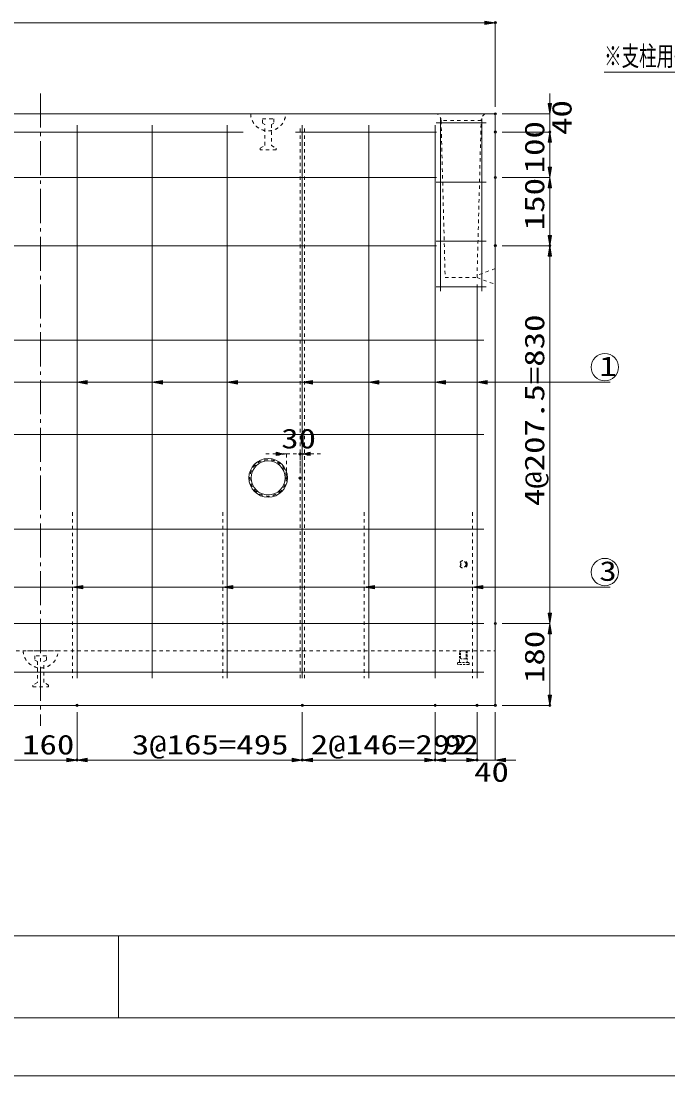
# Model space of a CAD drawing. Units: millimetres, scale not verified. Extents: x 0 to 6300, y 0 to 4455.
# Drawn here: x 1728 to 3150, y 0 to 2318 of the extents above; entities that cross this region are included whole.
import ezdxf
from ezdxf.enums import TextEntityAlignment as Align

# ---------------------------------------------------------------- set-up
doc = ezdxf.new("R2010")
doc.units = ezdxf.units.MM
doc.header["$LTSCALE"] = 10
doc.header["$PDMODE"] = 32
doc.header["$PDSIZE"] = 5
for name, pattern in [('USER1', [1.5, 0.75, -0.75]), ('USER2', [10.5, 7.5, -1.125, 0.75, -1.125]), ('USER3', [0.75, 0.5, -0.25])]:
    doc.linetypes.add(name, pattern=pattern)
for name, color, linetype, lineweight in [('0_11', 7, 'USER1', 13), ('Defpoints_3', 7, 'Continuous', 13), ('S-1', 2, 'USER1', 13), ('S-2', 3, 'Continuous', 13), ('S-4', 4, 'USER3', 13), ('S-Dim', 1, 'Continuous', 13), ('TTL-FRAM', 3, 'Continuous', 13), ('TTL-LINE', 2, 'Continuous', 13), ('鉄筋径', 253, 'USER1', 13)]:
    doc.layers.add(name, color=color, linetype=linetype, lineweight=lineweight)
doc.styles.add('ＭＳ ゴシック', font='')
doc.styles.get('ＭＳ ゴシック').set_extended_font_data('MS Gothic')

# ---------------------------------------------------------------- blocks, each defined once
blk = doc.blocks.new('A$Cb643a5cb')
at = {"color": 2, "linetype": 'USER1', "lineweight": 13}
blk.add_line((77, 79), (0, 79), dxfattribs=at)
at = {"color": 4, "linetype": 'USER1', "lineweight": 13}
for p, q in [((51, 68), (26, 68)), ((26, 68), (26, 58.5)), ((26, 58.5), (31.5, 55.5)), ((31.5, 55.5), (31.5, 9.6)), ((45.5, 55.5), (51, 58.5)), ((45.5, 9.6), (45.5, 55.5)), ((51, 58.5), (51, 68)), ((31.5, 9.6), (21, 3.2)), ((21, 3.2), (21, 0)), ((21, 0), (56, 0)), ((56, 3.2), (45.5, 9.6)), ((56, 0), (56, 3.2))]:
    blk.add_line(p, q, dxfattribs=at)
at = {"color": 2, "linetype": 'USER1', "lineweight": 13}
blk.add_arc((38.5, 80), 38.5, 181.5077, 358.4923, dxfattribs=at)

msp = doc.modelspace()

# ---------------------------------------------------------------- hatches: boundary and pattern name
at = {"layer": 'S-Dim'}
for points in [[(2748, 2317.89), (2748, 2310.39), (2770.5, 2314.14)], [(2886.75, 2136.64), (2894.25, 2136.64), (2890.5, 2114.14)], [(2886.75, 2051.64), (2894.25, 2051.64), (2890.5, 2074.14)], [(2886.75, 2051.64), (2894.25, 2051.64), (2890.5, 2074.14)], [(2886.75, 1996.64), (2894.25, 1996.64), (2890.5, 1974.14)], [(2886.75, 1951.64), (2894.25, 1951.64), (2890.5, 1974.14)], [(2886.75, 1846.64), (2894.25, 1846.64), (2890.5, 1824.14)], [(2886.75, 1801.64), (2894.25, 1801.64), (2890.5, 1824.14)], [(1874, 1520.39), (1874, 1527.89), (1851.5, 1524.14)], [(2039, 1520.39), (2039, 1527.89), (2016.5, 1524.14)], [(2204, 1520.39), (2204, 1527.89), (2181.5, 1524.14)], [(2369, 1520.39), (2369, 1527.89), (2346.5, 1524.14)], [(2515, 1520.39), (2515, 1527.89), (2492.5, 1524.14)], [(2661, 1520.39), (2661, 1527.89), (2638.5, 1524.14)], [(2753, 1520.39), (2753, 1527.89), (2730.5, 1524.14)], [(1864, 1070.39), (1864, 1077.89), (1841.5, 1074.14)], [(2194, 1070.39), (2194, 1077.89), (2171.5, 1074.14)], [(2505, 1070.39), (2505, 1077.89), (2482.5, 1074.14)], [(2743, 1070.39), (2743, 1077.89), (2720.5, 1074.14)], [(2886.75, 1016.64), (2894.25, 1016.64), (2890.5, 994.14)], [(2886.75, 971.64), (2894.25, 971.64), (2890.5, 994.14)], [(2886.75, 836.64), (2894.25, 836.64), (2890.5, 814.14)], [(1829, 697.89), (1829, 690.39), (1851.5, 694.14)], [(1874, 697.89), (1874, 690.39), (1851.5, 694.14)], [(2324, 697.89), (2324, 690.39), (2346.5, 694.14)], [(2369, 697.89), (2369, 690.39), (2346.5, 694.14)], [(2616, 697.89), (2616, 690.39), (2638.5, 694.14)], [(2661, 697.89), (2661, 690.39), (2638.5, 694.14)], [(2708, 697.89), (2708, 690.39), (2730.5, 694.14)], [(2708, 697.89), (2708, 690.39), (2730.5, 694.14)], [(2793, 697.89), (2793, 690.39), (2770.5, 694.14)]]:
    msp.add_hatch(color=256, dxfattribs=at).paths.add_polyline_path(points)
at = {"layer": '鉄筋径'}
for points in [[(2289, 1370.48), (2289, 1362.98), (2311.5, 1366.73)], [(2364, 1370.48), (2364, 1362.98), (2341.5, 1366.73)]]:
    msp.add_hatch(color=256, dxfattribs=at).paths.add_polyline_path(points)

# ---------------------------------------------------------------- linework, layer by layer
at = {"layer": '0_11', "color": 2}
msp.add_line((2233, 2114.14), (2310, 2114.14), dxfattribs=at)
at = {"layer": '0_11', "color": 4}
for p, q in [((2259, 2093.64), (2259, 2103.14)), ((2259, 2103.14), (2284, 2103.14)), ((2264.5, 2090.64), (2259, 2093.64)), ((2264.5, 2044.74), (2264.5, 2090.64)), ((2284, 2093.64), (2278.5, 2090.64)), ((2278.5, 2090.64), (2278.5, 2044.74)), ((2284, 2103.14), (2284, 2093.64)), ((2254, 2038.34), (2264.5, 2044.74)), ((2278.5, 2044.74), (2289, 2038.34)), ((2254, 2035.14), (2254, 2038.34)), ((2289, 2035.14), (2254, 2035.14)), ((2289, 2038.34), (2289, 2035.14))]:
    msp.add_line(p, q, dxfattribs=at)
at = {"layer": '0_11', "linetype": 'Continuous'}
for radius in [42.5, 37.5]:
    msp.add_circle((2271.5, 1314.14), radius, dxfattribs=at)
at = {"layer": '0_11', "color": 2}
msp.add_arc((2271.5, 2115.15), 38.51, 181.50769, 358.49231, dxfattribs=at)
at = {"layer": 'Defpoints_3'}
msp.add_line((0, 0), (6300, 0), dxfattribs=at)
for p in [(2770.5, 2314.14), (2770.5, 2114.14), (2770.5, 2114.14), (2770.5, 2074.14), (2770.5, 2074.14), (2890.5, 2074.14), (2890.5, 2074.14), (2770.5, 1974.14), (2770.5, 1974.14), (2770.5, 1824.14), (2770.5, 1824.14), (2890.5, 1824.14), (2890.5, 1824.14), (2341.5, 1366.73), (2311.5, 1314.14), (2341.5, 1314.14), (2770.5, 994.14), (2770.5, 994.14), (1851.5, 814.14), (1851.5, 814.14), (2346.5, 814.14), (2346.5, 814.14), (2638.5, 814.14), (2638.5, 814.14), (2730.5, 814.14), (2730.5, 814.14), (2770.5, 814.14), (2770.5, 814.14), (2890.5, 814.14), (1851.5, 694.14), (1851.5, 694.14), (2346.5, 694.14), (2638.5, 694.14), (2730.5, 694.14)]:
    msp.add_point(p, dxfattribs=at)
at = {"layer": 'S-1', "linetype": 'Continuous'}
for p, q in [((772.5, 2114.14), (2770.5, 2114.14)), ((2770.5, 2114.14), (2770.5, 814.14)), ((2770.5, 814.14), (772.5, 814.14))]:
    msp.add_line(p, q, dxfattribs=at)
at = {"layer": 'S-1'}
for p, q in [((2748, 2114.14), (2643, 2114.14)), ((2739.5, 2099.14), (2651.5, 2099.14)), ((2651.5, 2099.14), (2660.5, 1754.14)), ((2730.5, 1754.14), (2739.5, 2099.14)), ((2770.5, 1774.14), (2730.63, 1759.14)), ((2770.5, 1739.14), (2770.5, 1774.14)), ((2660.5, 1754.14), (2730.5, 1754.14)), ((2730.63, 1759.14), (2730.63, 1754.14)), ((2730.63, 1754.14), (2770.5, 1739.14)), ((772.5, 934.14), (2770.5, 934.14))]:
    msp.add_line(p, q, dxfattribs=at)
for centre, start, end in [((2631.55, 2097.74), 4.00625, 55.07131), ((2759.45, 2097.74), 124.92869, 175.99375)]:
    msp.add_arc(centre, 20, start, end, dxfattribs=at)
at = {"layer": 'S-2'}
for p, q in [((1851.5, 874.14), (1851.5, 2089.14)), ((2016.5, 874.14), (2016.5, 2089.14)), ((2181.5, 874.14), (2181.5, 2089.14)), ((2346.5, 874.14), (2346.5, 2089.14)), ((2492.5, 874.14), (2492.5, 2089.14)), ((2638.5, 874.14), (2638.5, 2089.14)), ((2640.5, 2094.14), (2750.5, 2094.14)), ((2649.89, 2104.14), (2649.89, 1724.14)), ((2741.11, 2104.14), (2741.11, 1724.14)), ((1326.5, 2074.14), (2216.5, 2074.14)), ((2641.5, 2074.14), (2331.5, 2074.14)), ((901.5, 1974.14), (2641.5, 1974.14)), ((2640.5, 1964.14), (2750.5, 1964.14)), ((2640.5, 1834.14), (2750.5, 1834.14)), ((901.5, 1824.14), (2641.5, 1824.14)), ((2730.5, 874.14), (2730.5, 1739.14)), ((2640.5, 1734.14), (2750.5, 1734.14)), ((797.5, 1616.64), (2745.5, 1616.64)), ((797.5, 1409.14), (2745.5, 1409.14)), ((797.5, 1201.64), (2745.5, 1201.64)), ((797.5, 994.14), (2745.5, 994.14)), ((797.5, 887.17), (2745.5, 887.17))]:
    msp.add_line(p, q, dxfattribs=at)
at = {"layer": 'S-2', "linetype": 'USER1'}
for p, q in [((1841.5, 1238.43), (1841.5, 874.14)), ((2171.5, 1238.43), (2171.5, 874.14)), ((2482.5, 1238.43), (2482.5, 874.14)), ((2720.5, 1238.43), (2720.5, 874.14))]:
    msp.add_line(p, q, dxfattribs=at)
at = {"layer": 'S-4'}
for p, q in [((2692.25, 933.64), (2692.75, 934.14)), ((2692.25, 910.14), (2692.25, 933.64)), ((2692.75, 934.14), (2708.25, 934.14)), ((2694.5, 917.08), (2694.5, 934.14)), ((2706.5, 934.14), (2706.5, 917.08)), ((2708.25, 934.14), (2708.75, 933.64)), ((2708.75, 933.64), (2708.75, 910.14)), ((2687.75, 905.14), (2687.75, 907.14)), ((2688.75, 908.14), (2690.25, 908.14)), ((2712.25, 904.14), (2688.75, 904.14)), ((2710.75, 908.14), (2690.25, 908.14)), ((2695.45, 916.14), (2694.5, 917.08)), ((2705.55, 916.14), (2695.45, 916.14)), ((2706.5, 917.08), (2705.55, 916.14)), ((2710.75, 908.14), (2712.25, 908.14)), ((2713.25, 907.14), (2713.25, 905.14))]:
    msp.add_line(p, q, dxfattribs=at)
at = {"layer": 'S-4', "linetype": 'USER1'}
for radius in [8.25, 6]:
    msp.add_circle((2700.5, 1124.14), radius, dxfattribs=at)
at = {"layer": 'S-4'}
for centre, radius, start, end in [((2688.75, 907.14), 1, 90, 180), ((2688.75, 905.14), 1, 180, 270), ((2690.25, 910.14), 2, 270, 0), ((2710.75, 910.14), 2, 180, 270), ((2712.25, 907.14), 1, 0, 90), ((2712.25, 905.14), 1, 270, 0)]:
    msp.add_arc(centre, radius, start, end, dxfattribs=at)
at = {"layer": 'S-Dim'}
for p, q in [((795, 2314.14), (2748, 2314.14)), ((2770.5, 2129.14), (2770.5, 2314.14)), ((3009.96, 2205.79), (3511.86, 2205.79)), ((2890.5, 2136.64), (2890.5, 2159.14)), ((2785.5, 2114.14), (2890.5, 2114.14)), ((2890.5, 2114.14), (2890.5, 2074.14)), ((2785.5, 2074.14), (2890.5, 2074.14)), ((2785.5, 2074.14), (2890.5, 2074.14)), ((2890.5, 2051.64), (2890.5, 2029.14)), ((2890.5, 1996.64), (2890.5, 2051.64)), ((2785.5, 1974.14), (2890.5, 1974.14)), ((2785.5, 1974.14), (2890.5, 1974.14)), ((2890.5, 1951.64), (2890.5, 1846.64)), ((2785.5, 1824.14), (2890.5, 1824.14)), ((2785.5, 1824.14), (2890.5, 1824.14)), ((2890.5, 1016.64), (2890.5, 1801.64)), ((812.5, 1524.14), (2970.5, 1524.14)), ((2970.5, 1524.14), (2980.5, 1524.14)), ((2980.5, 1524.14), (2991.75, 1524.14)), ((2991.75, 1524.14), (3023.25, 1524.14)), ((822.5, 1074.14), (2970.5, 1074.14)), ((2970.5, 1074.14), (2980.5, 1074.14)), ((2980.5, 1074.14), (2991.75, 1074.14)), ((2991.75, 1074.14), (3023.25, 1074.14)), ((2785.5, 994.14), (2890.5, 994.14)), ((2785.5, 994.14), (2890.5, 994.14)), ((2890.5, 971.64), (2890.5, 836.64)), ((2785.5, 814.14), (2890.5, 814.14)), ((1851.5, 799.14), (1851.5, 694.14)), ((1851.5, 799.14), (1851.5, 694.14)), ((2346.5, 799.14), (2346.5, 694.14)), ((2346.5, 799.14), (2346.5, 694.14)), ((2638.5, 799.14), (2638.5, 694.14)), ((2638.5, 799.14), (2638.5, 694.14)), ((2730.5, 799.14), (2730.5, 694.14)), ((2730.5, 799.14), (2730.5, 694.14)), ((2770.5, 799.14), (2770.5, 694.14)), ((1714, 694.14), (1829, 694.14)), ((2324, 694.14), (1874, 694.14)), ((2616, 694.14), (2369, 694.14)), ((2708, 694.14), (2661, 694.14)), ((2708, 694.14), (2685.5, 694.14)), ((2770.5, 694.14), (2730.5, 694.14)), ((2793, 694.14), (2815.5, 694.14))]:
    msp.add_line(p, q, dxfattribs=at)
at = {"layer": 'S-Dim', "linetype": 'USER2'}
msp.add_line((1771.5, 2159.14), (1771.5, 769.14), dxfattribs=at)
at = {"layer": 'S-Dim'}
for points in [[(2748, 2317.89), (2748, 2310.39), (2770.5, 2314.14)], [(2886.75, 2136.64), (2894.25, 2136.64), (2890.5, 2114.14)], [(2886.75, 2051.64), (2894.25, 2051.64), (2890.5, 2074.14)], [(2886.75, 2051.64), (2894.25, 2051.64), (2890.5, 2074.14)], [(2886.75, 1996.64), (2894.25, 1996.64), (2890.5, 1974.14)], [(2886.75, 1951.64), (2894.25, 1951.64), (2890.5, 1974.14)], [(2886.75, 1846.64), (2894.25, 1846.64), (2890.5, 1824.14)], [(2886.75, 1801.64), (2894.25, 1801.64), (2890.5, 1824.14)], [(1874, 1520.39), (1874, 1527.89), (1851.5, 1524.14)], [(2039, 1520.39), (2039, 1527.89), (2016.5, 1524.14)], [(2204, 1520.39), (2204, 1527.89), (2181.5, 1524.14)], [(2369, 1520.39), (2369, 1527.89), (2346.5, 1524.14)], [(2515, 1520.39), (2515, 1527.89), (2492.5, 1524.14)], [(2661, 1520.39), (2661, 1527.89), (2638.5, 1524.14)], [(2753, 1520.39), (2753, 1527.89), (2730.5, 1524.14)], [(1864, 1070.39), (1864, 1077.89), (1841.5, 1074.14)], [(2194, 1070.39), (2194, 1077.89), (2171.5, 1074.14)], [(2505, 1070.39), (2505, 1077.89), (2482.5, 1074.14)], [(2743, 1070.39), (2743, 1077.89), (2720.5, 1074.14)], [(2886.75, 1016.64), (2894.25, 1016.64), (2890.5, 994.14)], [(2886.75, 971.64), (2894.25, 971.64), (2890.5, 994.14)], [(2886.75, 836.64), (2894.25, 836.64), (2890.5, 814.14)], [(1829, 697.89), (1829, 690.39), (1851.5, 694.14)], [(1874, 697.89), (1874, 690.39), (1851.5, 694.14)], [(2324, 697.89), (2324, 690.39), (2346.5, 694.14)], [(2369, 697.89), (2369, 690.39), (2346.5, 694.14)], [(2616, 697.89), (2616, 690.39), (2638.5, 694.14)], [(2661, 697.89), (2661, 690.39), (2638.5, 694.14)], [(2708, 697.89), (2708, 690.39), (2730.5, 694.14)], [(2708, 697.89), (2708, 690.39), (2730.5, 694.14)], [(2793, 697.89), (2793, 690.39), (2770.5, 694.14)]]:
    msp.add_lwpolyline(points, close=True, dxfattribs=at)
for centre in [(3011.38, 1557.26), (3011.38, 1107.26)]:
    msp.add_circle(centre, 30, dxfattribs=at)
at = {"layer": 'TTL-FRAM'}
for p, q in [((382.5, 307.5), (6007.5, 307.5)), ((1747.5, 127.5), (1642.5, 127.5)), ((2010, 127.5), (1747.5, 127.5)), ((2115, 127.5), (2010, 127.5)), ((2377.5, 127.5), (2115, 127.5)), ((3727.5, 127.5), (2377.5, 127.5))]:
    msp.add_line(p, q, dxfattribs=at)
at = {"layer": 'TTL-LINE'}
msp.add_line((1942.5, 127.5), (1942.5, 307.5), dxfattribs=at)
at = {"layer": '鉄筋径'}
for p, q in [((2341.5, 874.14), (2341.5, 2089.14)), ((2351.5, 874.14), (2351.5, 2089.14)), ((2289, 1366.73), (2266.5, 1366.73)), ((2311.5, 1329.14), (2311.5, 1366.73)), ((2311.5, 1366.73), (2341.5, 1366.73)), ((2341.5, 1329.14), (2341.5, 1366.73)), ((2364, 1366.73), (2386.5, 1366.73))]:
    msp.add_line(p, q, dxfattribs=at)
for points in [[(2289, 1370.48), (2289, 1362.98), (2311.5, 1366.73)], [(2364, 1370.48), (2364, 1362.98), (2341.5, 1366.73)]]:
    msp.add_lwpolyline(points, close=True, dxfattribs=at)
msp.add_circle((2271.5, 1314.14), 40, dxfattribs=at)

# ---------------------------------------------------------------- block references
at = {"layer": '0_11'}
msp.add_blockref('A$Cb643a5cb', (1733, 855.14), dxfattribs=at)

# ---------------------------------------------------------------- texts
at = {"layer": 'S-Dim', "style": 'ＭＳ ゴシック'}
for s, width, p in [('※支柱用孔部配筋図 参照', 0.65, (3009.96, 2206.46)), ('1', 1.3, (2999.25, 1524.81)), ('3', 1.3, (2999.25, 1074.81)), ('160', 1.3, (1730.7, 693.31)), ('3@165=495', 1.3, (1971.8, 693.31)), ('2@146=292', 1.3, (2365.3, 693.31)), ('92', 1.3, (2658.1, 693.31)), ('40', 1.3, (2724.1, 633.31))]:
    msp.add_text(s, height=43.3, dxfattribs=dict(at, width=width)).set_placement(p, align=Align.BOTTOM_LEFT)
at = {"layer": 'S-Dim', "style": 'ＭＳ ゴシック', "width": 1.3}
for s, p in [('40', (2951.33, 2067.74)), ('100', (2891.33, 1983.34)), ('150', (2891.33, 1858.34)), ('4@207.5=830', (2891.33, 1251.94)), ('180', (2891.33, 863.34))]:
    msp.add_text(s, height=43.3, rotation=90, dxfattribs=at).set_placement(p, align=Align.BOTTOM_LEFT)
at = {"layer": '鉄筋径', "style": 'ＭＳ ゴシック', "width": 1.3}
msp.add_text('30', height=43.3, dxfattribs=at).set_placement((2300.1, 1365.9), align=Align.BOTTOM_LEFT)

doc.saveas('drawing.dxf')
